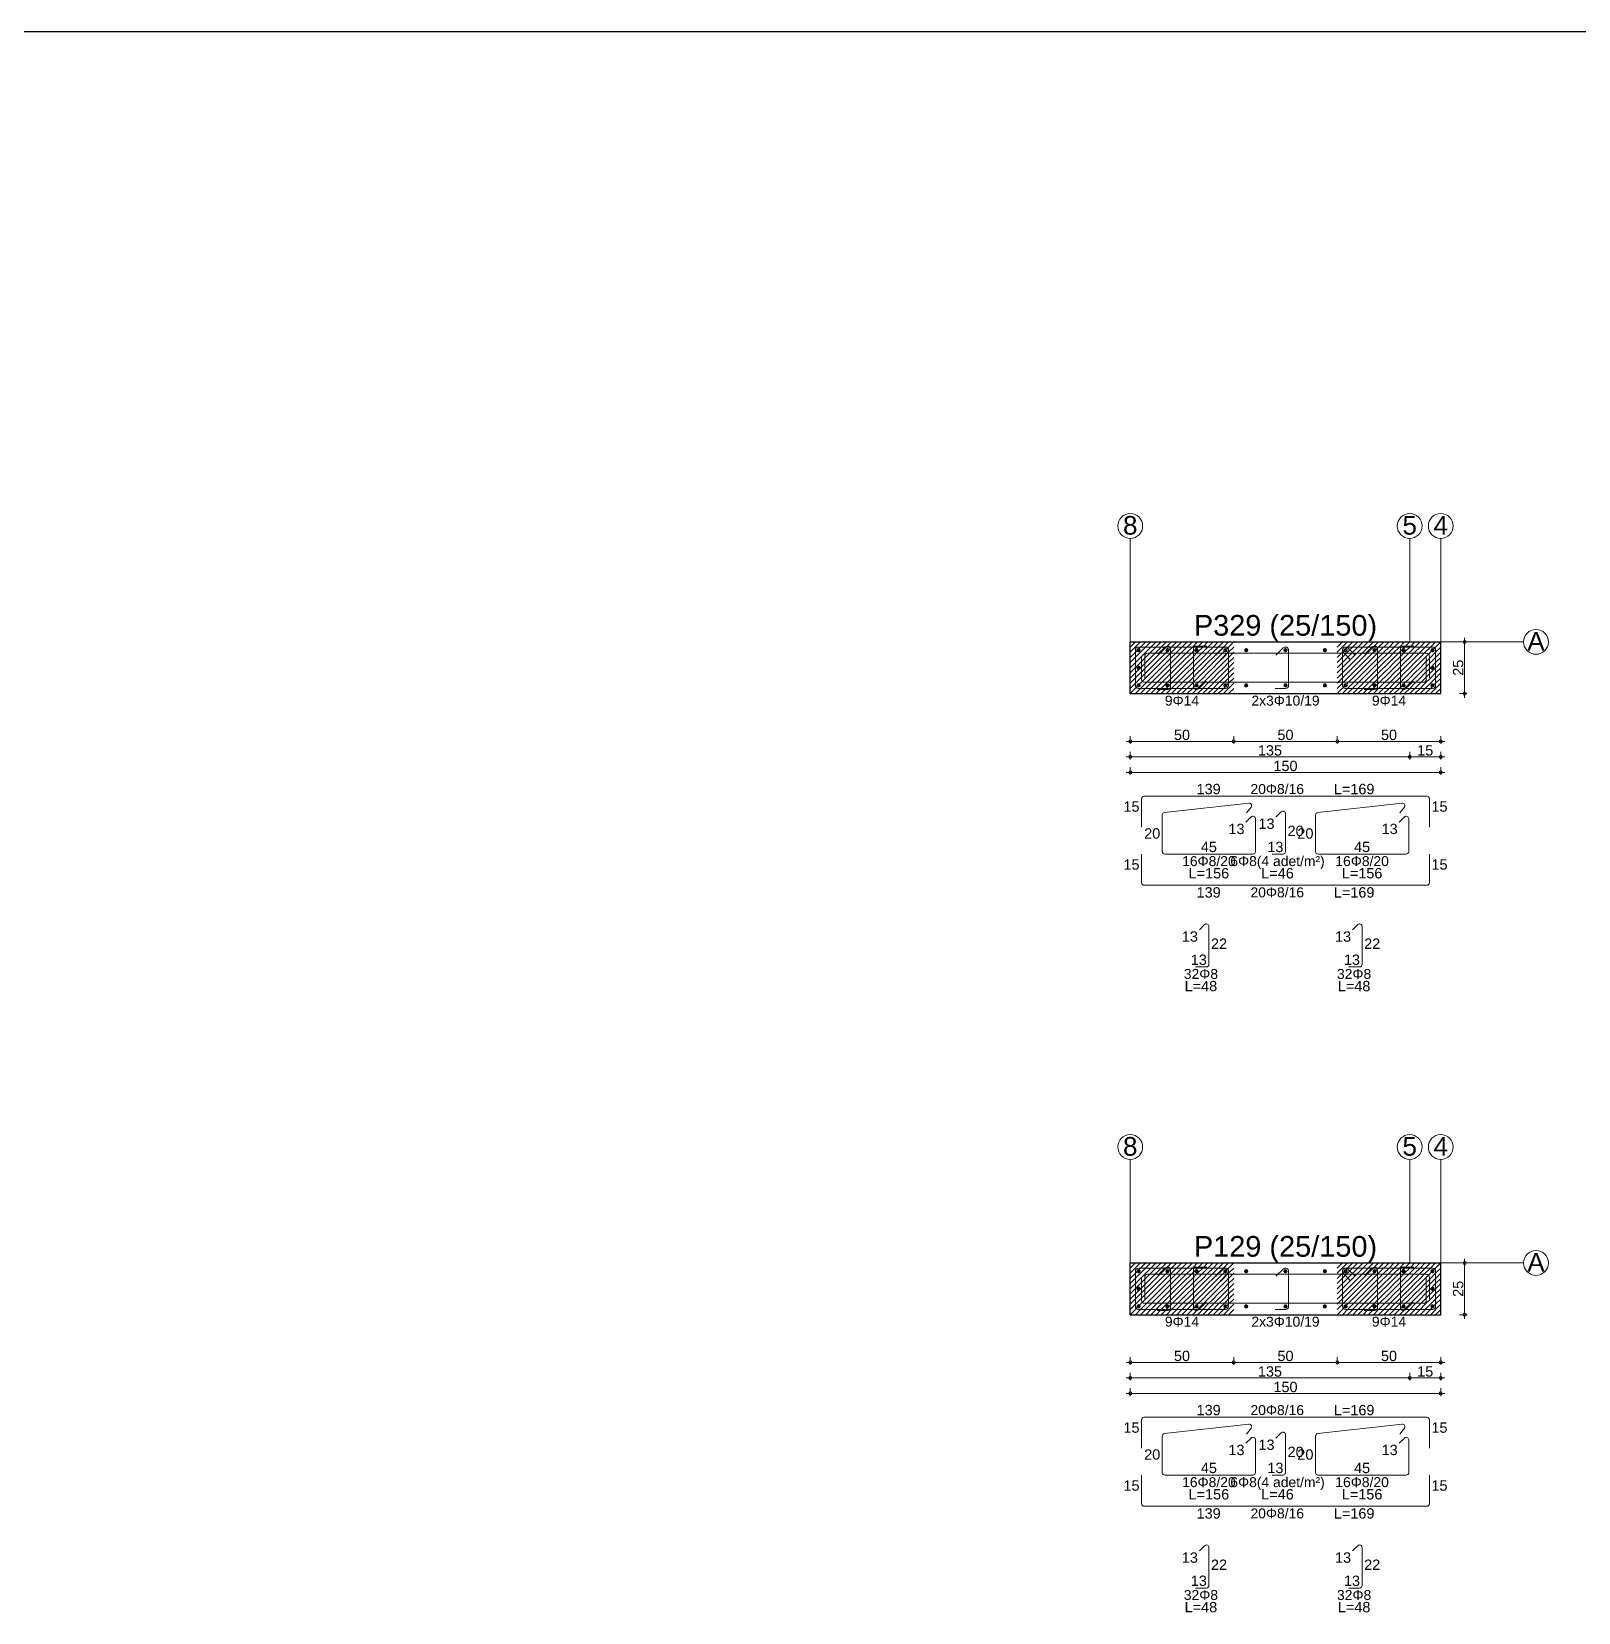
# Model space of a CAD drawing. Header units: millimetres. Extents: x 2232 to 85269, y -3593 to 5869.
# Drawn here: x 72954 to 74075, y -239 to 907 of the extents above; entities that cross this region are included whole.
import ezdxf

# ---------------------------------------------------------------- set-up
doc = ezdxf.new("R2010")
doc.units = ezdxf.units.MM
doc.linetypes.add('CENTER2', pattern=[112.5, 75, -12.5, 12.5, -12.5])
for name, color, linetype in [('Donatı Topl. Uzun. Yazısı', 7, 'Continuous'), ('Donatı Uz. Yazısı', 7, 'Continuous'), ('Donatı Yazısı', 7, 'Continuous'), ('Donatı Çizgisi', 7, 'Continuous'), ('Panel', 7, 'Continuous'), ('Standart', 7, 'Continuous'), ('Ölçülendirme', 7, 'Continuous')]:
    doc.layers.add(name, color=color, linetype=linetype)
doc.styles.add('arial_1_18', font='arial.ttf', dxfattribs={"height": 0.2})

# ---------------------------------------------------------------- blocks, each defined once
blk = doc.blocks.new('IDE824Entity7263')
at = {"layer": 'Donatı Çizgisi', "linetype": 'Continuous', "lineweight": 5}
h = blk.add_hatch(color=5, dxfattribs=at)
edge = h.paths.add_edge_path(flags=0)
edge.add_arc((23218.83, 1424), 1, 0, 360)
h = blk.add_hatch(color=5, dxfattribs=at)
edge = h.paths.add_edge_path(flags=0)
edge.add_arc((23232.83, 1424), 1, 0, 360)
h = blk.add_hatch(color=5, dxfattribs=at)
edge = h.paths.add_edge_path(flags=0)
edge.add_arc((23246.83, 1424), 1, 0, 360)
h = blk.add_hatch(color=5, dxfattribs=at)
edge = h.paths.add_edge_path(flags=0)
edge.add_arc((23260.83, 1424), 1, 0, 360)
h = blk.add_hatch(color=5, dxfattribs=at)
edge = h.paths.add_edge_path(flags=0)
edge.add_arc((23270.83, 1424), 1, 0, 360)
h = blk.add_hatch(color=5, dxfattribs=at)
edge = h.paths.add_edge_path(flags=0)
edge.add_arc((23289.83, 1424), 1, 0, 360)
h = blk.add_hatch(color=5, dxfattribs=at)
edge = h.paths.add_edge_path(flags=0)
edge.add_arc((23308.83, 1424), 1, 0, 360)
h = blk.add_hatch(color=5, dxfattribs=at)
edge = h.paths.add_edge_path(flags=0)
edge.add_arc((23318.83, 1424), 1, 0, 360)
h = blk.add_hatch(color=5, dxfattribs=at)
edge = h.paths.add_edge_path(flags=0)
edge.add_arc((23332.83, 1424), 1, 0, 360)
h = blk.add_hatch(color=5, dxfattribs=at)
edge = h.paths.add_edge_path(flags=0)
edge.add_arc((23346.83, 1424), 1, 0, 360)
h = blk.add_hatch(color=5, dxfattribs=at)
edge = h.paths.add_edge_path(flags=0)
edge.add_arc((23360.83, 1424), 1, 0, 360)
h = blk.add_hatch(color=5, dxfattribs=at)
edge = h.paths.add_edge_path(flags=0)
edge.add_arc((23218.83, 1415.5), 1, 0, 360)
h = blk.add_hatch(color=5, dxfattribs=at)
edge = h.paths.add_edge_path(flags=0)
edge.add_arc((23360.83, 1415.5), 1, 0, 360)
h = blk.add_hatch(color=5, dxfattribs=at)
edge = h.paths.add_edge_path(flags=0)
edge.add_arc((23218.83, 1407), 1, 0, 360)
h = blk.add_hatch(color=5, dxfattribs=at)
edge = h.paths.add_edge_path(flags=0)
edge.add_arc((23232.83, 1407), 1, 0, 360)
h = blk.add_hatch(color=5, dxfattribs=at)
edge = h.paths.add_edge_path(flags=0)
edge.add_arc((23246.83, 1407), 1, 0, 360)
h = blk.add_hatch(color=5, dxfattribs=at)
edge = h.paths.add_edge_path(flags=0)
edge.add_arc((23260.83, 1407), 1, 0, 360)
h = blk.add_hatch(color=5, dxfattribs=at)
edge = h.paths.add_edge_path(flags=0)
edge.add_arc((23270.83, 1407), 1, 0, 360)
h = blk.add_hatch(color=5, dxfattribs=at)
edge = h.paths.add_edge_path(flags=0)
edge.add_arc((23289.83, 1407), 1, 0, 360)
h = blk.add_hatch(color=5, dxfattribs=at)
edge = h.paths.add_edge_path(flags=0)
edge.add_arc((23308.83, 1407), 1, 0, 360)
h = blk.add_hatch(color=5, dxfattribs=at)
edge = h.paths.add_edge_path(flags=0)
edge.add_arc((23318.83, 1407), 1, 0, 360)
h = blk.add_hatch(color=5, dxfattribs=at)
edge = h.paths.add_edge_path(flags=0)
edge.add_arc((23332.83, 1407), 1, 0, 360)
h = blk.add_hatch(color=5, dxfattribs=at)
edge = h.paths.add_edge_path(flags=0)
edge.add_arc((23346.83, 1407), 1, 0, 360)
h = blk.add_hatch(color=5, dxfattribs=at)
edge = h.paths.add_edge_path(flags=0)
edge.add_arc((23360.83, 1407), 1, 0, 360)
h = blk.add_hatch(color=5, dxfattribs=at)
edge = h.paths.add_edge_path(flags=0)
edge.add_arc((23218.83, 1124), 1, 0, 360)
h = blk.add_hatch(color=5, dxfattribs=at)
edge = h.paths.add_edge_path(flags=0)
edge.add_arc((23232.83, 1124), 1, 0, 360)
h = blk.add_hatch(color=5, dxfattribs=at)
edge = h.paths.add_edge_path(flags=0)
edge.add_arc((23246.83, 1124), 1, 0, 360)
h = blk.add_hatch(color=5, dxfattribs=at)
edge = h.paths.add_edge_path(flags=0)
edge.add_arc((23260.83, 1124), 1, 0, 360)
h = blk.add_hatch(color=5, dxfattribs=at)
edge = h.paths.add_edge_path(flags=0)
edge.add_arc((23270.83, 1124), 1, 0, 360)
h = blk.add_hatch(color=5, dxfattribs=at)
edge = h.paths.add_edge_path(flags=0)
edge.add_arc((23289.83, 1124), 1, 0, 360)
h = blk.add_hatch(color=5, dxfattribs=at)
edge = h.paths.add_edge_path(flags=0)
edge.add_arc((23308.83, 1124), 1, 0, 360)
h = blk.add_hatch(color=5, dxfattribs=at)
edge = h.paths.add_edge_path(flags=0)
edge.add_arc((23318.83, 1124), 1, 0, 360)
h = blk.add_hatch(color=5, dxfattribs=at)
edge = h.paths.add_edge_path(flags=0)
edge.add_arc((23332.83, 1124), 1, 0, 360)
h = blk.add_hatch(color=5, dxfattribs=at)
edge = h.paths.add_edge_path(flags=0)
edge.add_arc((23346.83, 1124), 1, 0, 360)
h = blk.add_hatch(color=5, dxfattribs=at)
edge = h.paths.add_edge_path(flags=0)
edge.add_arc((23360.83, 1124), 1, 0, 360)
h = blk.add_hatch(color=5, dxfattribs=at)
edge = h.paths.add_edge_path(flags=0)
edge.add_arc((23218.83, 1115.5), 1, 0, 360)
h = blk.add_hatch(color=5, dxfattribs=at)
edge = h.paths.add_edge_path(flags=0)
edge.add_arc((23360.83, 1115.5), 1, 0, 360)
h = blk.add_hatch(color=5, dxfattribs=at)
edge = h.paths.add_edge_path(flags=0)
edge.add_arc((23218.83, 1107), 1, 0, 360)
h = blk.add_hatch(color=5, dxfattribs=at)
edge = h.paths.add_edge_path(flags=0)
edge.add_arc((23232.83, 1107), 1, 0, 360)
h = blk.add_hatch(color=5, dxfattribs=at)
edge = h.paths.add_edge_path(flags=0)
edge.add_arc((23246.83, 1107), 1, 0, 360)
h = blk.add_hatch(color=5, dxfattribs=at)
edge = h.paths.add_edge_path(flags=0)
edge.add_arc((23260.83, 1107), 1, 0, 360)
h = blk.add_hatch(color=5, dxfattribs=at)
edge = h.paths.add_edge_path(flags=0)
edge.add_arc((23270.83, 1107), 1, 0, 360)
h = blk.add_hatch(color=5, dxfattribs=at)
edge = h.paths.add_edge_path(flags=0)
edge.add_arc((23289.83, 1107), 1, 0, 360)
h = blk.add_hatch(color=5, dxfattribs=at)
edge = h.paths.add_edge_path(flags=0)
edge.add_arc((23308.83, 1107), 1, 0, 360)
h = blk.add_hatch(color=5, dxfattribs=at)
edge = h.paths.add_edge_path(flags=0)
edge.add_arc((23318.83, 1107), 1, 0, 360)
h = blk.add_hatch(color=5, dxfattribs=at)
edge = h.paths.add_edge_path(flags=0)
edge.add_arc((23332.83, 1107), 1, 0, 360)
h = blk.add_hatch(color=5, dxfattribs=at)
edge = h.paths.add_edge_path(flags=0)
edge.add_arc((23346.83, 1107), 1, 0, 360)
h = blk.add_hatch(color=5, dxfattribs=at)
edge = h.paths.add_edge_path(flags=0)
edge.add_arc((23360.83, 1107), 1, 0, 360)
at = {"layer": 'Donatı Çizgisi', "color": 1, "linetype": 'Continuous', "lineweight": 5}
for points in [[(23217.33, 1407), (23217.33, 1424)], [(23218.83, 1425.5), (23260.83, 1425.5)], [(23220.33, 1410), (23220.33, 1420.4)], [(23221.83, 1410.6), (23221.83, 1421)], [(23223.33, 1422.5), (23357.83, 1422.5)], [(23228.23, 1422.03), (23231.77, 1425.56)], [(23234.33, 1406.5), (23234.33, 1424.5)], [(23245.33, 1406.5), (23245.33, 1424.5)], [(23246.83, 1426), (23251.83, 1426)], [(23256.23, 1421.53), (23259.77, 1425.06)], [(23258.35, 1419.4), (23261.89, 1422.94)], [(23262.33, 1407), (23262.33, 1424)], [(23285.23, 1421.53), (23288.77, 1425.06)], [(23291.33, 1407), (23291.33, 1424)], [(23317.33, 1407), (23317.33, 1424)], [(23317.77, 1422.94), (23321.3, 1419.4)], [(23318.83, 1425.5), (23360.83, 1425.5)], [(23319.89, 1425.06), (23323.43, 1421.53)], [(23328.23, 1422.03), (23331.77, 1425.56)], [(23334.33, 1406.5), (23334.33, 1424.5)], [(23345.33, 1406.5), (23345.33, 1424.5)], [(23346.83, 1426), (23351.83, 1426)], [(23357.83, 1410), (23357.83, 1420.4)], [(23359.33, 1410.6), (23359.33, 1421)], [(23362.33, 1407), (23362.33, 1424)], [(23218.83, 1405.5), (23260.83, 1405.5)], [(23221.83, 1408.5), (23356.33, 1408.5)], [(23247.89, 1405.44), (23251.43, 1408.97)], [(23284.83, 1405.5), (23289.83, 1405.5)], [(23318.83, 1405.5), (23360.83, 1405.5)], [(23347.89, 1405.44), (23351.43, 1408.97)], [(23227.83, 1405), (23232.83, 1405)], [(23327.83, 1405), (23332.83, 1405)], [(23220.33, 1338.46), (23220.33, 1352.26)], [(23221.53, 1353.46), (23358.13, 1353.46)], [(23359.33, 1338.46), (23359.33, 1352.26)], [(23230.33, 1326.66), (23230.33, 1344.39)], [(23231.4, 1345.58), (23272.17, 1350.11)], [(23270.99, 1345.35), (23273.24, 1348.17)], [(23285.23, 1343.36), (23287.78, 1345.91)], [(23289.83, 1326.66), (23289.83, 1345.06)], [(23304.33, 1326.66), (23304.33, 1344.39)], [(23305.4, 1345.58), (23346.17, 1350.11)], [(23344.99, 1345.35), (23347.24, 1348.17)], [(23270.73, 1340.86), (23273.28, 1343.41)], [(23275.33, 1326.66), (23275.33, 1342.56)], [(23344.73, 1340.86), (23347.28, 1343.41)], [(23349.33, 1326.66), (23349.33, 1342.56)], [(23220.33, 1311.66), (23220.33, 1325.46)], [(23231.53, 1325.46), (23274.13, 1325.46)], [(23283.33, 1325.46), (23288.63, 1325.46)], [(23305.53, 1325.46), (23348.13, 1325.46)], [(23359.33, 1311.66), (23359.33, 1325.46)], [(23221.53, 1310.46), (23358.13, 1310.46)], [(23248.23, 1288.86), (23250.78, 1291.41)], [(23252.83, 1272.16), (23252.83, 1290.56)], [(23322.23, 1288.86), (23324.78, 1291.41)], [(23326.83, 1272.16), (23326.83, 1290.56)], [(23246.33, 1270.96), (23251.63, 1270.96)], [(23320.33, 1270.96), (23325.63, 1270.96)], [(23217.33, 1107), (23217.33, 1124)], [(23218.83, 1125.5), (23260.83, 1125.5)], [(23228.23, 1122.03), (23231.77, 1125.56)], [(23234.33, 1106.5), (23234.33, 1124.5)], [(23245.33, 1106.5), (23245.33, 1124.5)], [(23246.83, 1126), (23251.83, 1126)], [(23256.23, 1121.53), (23259.77, 1125.06)], [(23258.35, 1119.4), (23261.89, 1122.94)], [(23262.33, 1107), (23262.33, 1124)], [(23285.23, 1121.53), (23288.77, 1125.06)], [(23291.33, 1107), (23291.33, 1124)], [(23317.33, 1107), (23317.33, 1124)], [(23317.77, 1122.94), (23321.3, 1119.4)], [(23318.83, 1125.5), (23360.83, 1125.5)], [(23319.89, 1125.06), (23323.43, 1121.53)], [(23328.23, 1122.03), (23331.77, 1125.56)], [(23334.33, 1106.5), (23334.33, 1124.5)], [(23345.33, 1106.5), (23345.33, 1124.5)], [(23346.83, 1126), (23351.83, 1126)], [(23362.33, 1107), (23362.33, 1124)], [(23220.33, 1110), (23220.33, 1120.4)], [(23221.83, 1110.6), (23221.83, 1121)], [(23223.33, 1122.5), (23357.83, 1122.5)], [(23357.83, 1110), (23357.83, 1120.4)], [(23359.33, 1110.6), (23359.33, 1121)], [(23221.83, 1108.5), (23356.33, 1108.5)], [(23247.89, 1105.44), (23251.43, 1108.97)], [(23347.89, 1105.44), (23351.43, 1108.97)], [(23218.83, 1105.5), (23260.83, 1105.5)], [(23227.83, 1105), (23232.83, 1105)], [(23284.83, 1105.5), (23289.83, 1105.5)], [(23318.83, 1105.5), (23360.83, 1105.5)], [(23327.83, 1105), (23332.83, 1105)], [(23220.33, 1038.46), (23220.33, 1052.26)], [(23221.53, 1053.46), (23358.13, 1053.46)], [(23231.4, 1045.58), (23272.17, 1050.11)], [(23270.99, 1045.35), (23273.24, 1048.17)], [(23305.4, 1045.58), (23346.17, 1050.11)], [(23344.99, 1045.35), (23347.24, 1048.17)], [(23359.33, 1038.46), (23359.33, 1052.26)], [(23230.33, 1026.66), (23230.33, 1044.39)], [(23270.73, 1040.86), (23273.28, 1043.41)], [(23275.33, 1026.66), (23275.33, 1042.56)], [(23285.23, 1043.36), (23287.78, 1045.91)], [(23289.83, 1026.66), (23289.83, 1045.06)], [(23304.33, 1026.66), (23304.33, 1044.39)], [(23344.73, 1040.86), (23347.28, 1043.41)], [(23349.33, 1026.66), (23349.33, 1042.56)], [(23220.33, 1011.66), (23220.33, 1025.46)], [(23231.53, 1025.46), (23274.13, 1025.46)], [(23283.33, 1025.46), (23288.63, 1025.46)], [(23305.53, 1025.46), (23348.13, 1025.46)], [(23359.33, 1011.66), (23359.33, 1025.46)], [(23221.53, 1010.46), (23358.13, 1010.46)], [(23248.23, 988.86), (23250.78, 991.41)], [(23252.83, 972.16), (23252.83, 990.56)], [(23322.23, 988.86), (23324.78, 991.41)], [(23326.83, 972.16), (23326.83, 990.56)], [(23246.33, 970.96), (23251.63, 970.96)], [(23320.33, 970.96), (23325.63, 970.96)]]:
    blk.add_lwpolyline(points, dxfattribs=at)
for centre, radius, start, end in [((23218.83, 1424), 1.5, 90, 180), ((23223.33, 1421), 1.5, 90, 180), ((23232.83, 1424.5), 1.5, 0, 135), ((23246.83, 1424.5), 1.5, 90, 180), ((23260.83, 1424), 1.5, 0, 135), ((23260.83, 1424), 1.5, 315, 90), ((23289.83, 1424), 1.5, 0, 135), ((23318.83, 1424), 1.5, 90, 225), ((23318.83, 1424), 1.5, 45, 180), ((23332.83, 1424.5), 1.5, 0, 135), ((23346.83, 1424.5), 1.5, 90, 180), ((23357.83, 1421), 1.5, 0, 90), ((23360.83, 1424), 1.5, 0, 90), ((23218.83, 1407), 1.5, 180, 270), ((23221.83, 1410), 1.5, 180, 270), ((23232.83, 1406.5), 1.5, 270, 0), ((23246.83, 1406.5), 1.5, 180, 315), ((23260.83, 1407), 1.5, 270, 0), ((23289.83, 1407), 1.5, 270, 0), ((23318.83, 1407), 1.5, 180, 270), ((23332.83, 1406.5), 1.5, 270, 0), ((23346.83, 1406.5), 1.5, 180, 315), ((23356.33, 1410), 1.5, 270, 0), ((23360.83, 1407), 1.5, 270, 360), ((23221.53, 1352.26), 1.2, 90, 180), ((23358.13, 1352.26), 1.2, 0, 90), ((23231.53, 1344.39), 1.2, 96.34019, 180), ((23272.31, 1348.92), 1.2, 321.34019, 96.34019), ((23288.63, 1345.06), 1.2, 0, 135), ((23305.53, 1344.39), 1.2, 96.34019, 180), ((23346.31, 1348.92), 1.2, 321.34019, 96.34019), ((23274.13, 1342.56), 1.2, 0, 135), ((23348.13, 1342.56), 1.2, 0, 135), ((23231.53, 1326.66), 1.2, 180, 270), ((23274.13, 1326.66), 1.2, 270, 0), ((23288.63, 1326.66), 1.2, 270, 0), ((23305.53, 1326.66), 1.2, 180, 270), ((23348.13, 1326.66), 1.2, 270, 0), ((23221.53, 1311.66), 1.2, 180, 270), ((23358.13, 1311.66), 1.2, 270, 0), ((23251.63, 1290.56), 1.2, 0, 135), ((23325.63, 1290.56), 1.2, 0, 135), ((23251.63, 1272.16), 1.2, 270, 0), ((23325.63, 1272.16), 1.2, 270, 0), ((23218.83, 1124), 1.5, 90, 180), ((23232.83, 1124.5), 1.5, 0, 135), ((23246.83, 1124.5), 1.5, 90, 180), ((23260.83, 1124), 1.5, 0, 135), ((23260.83, 1124), 1.5, 315, 90), ((23289.83, 1124), 1.5, 0, 135), ((23318.83, 1124), 1.5, 90, 225), ((23318.83, 1124), 1.5, 45, 180), ((23332.83, 1124.5), 1.5, 0, 135), ((23346.83, 1124.5), 1.5, 90, 180), ((23360.83, 1124), 1.5, 0, 90), ((23223.33, 1121), 1.5, 90, 180), ((23357.83, 1121), 1.5, 0, 90), ((23221.83, 1110), 1.5, 180, 270), ((23356.33, 1110), 1.5, 270, 0), ((23218.83, 1107), 1.5, 180, 270), ((23232.83, 1106.5), 1.5, 270, 0), ((23246.83, 1106.5), 1.5, 180, 315), ((23260.83, 1107), 1.5, 270, 0), ((23289.83, 1107), 1.5, 270, 0), ((23318.83, 1107), 1.5, 180, 270), ((23332.83, 1106.5), 1.5, 270, 0), ((23346.83, 1106.5), 1.5, 180, 315), ((23360.83, 1107), 1.5, 270, 360), ((23221.53, 1052.26), 1.2, 90, 180), ((23272.31, 1048.92), 1.2, 321.34019, 96.34019), ((23288.63, 1045.06), 1.2, 0, 135), ((23346.31, 1048.92), 1.2, 321.34019, 96.34019), ((23358.13, 1052.26), 1.2, 0, 90), ((23231.53, 1044.39), 1.2, 96.34019, 180), ((23274.13, 1042.56), 1.2, 0, 135), ((23305.53, 1044.39), 1.2, 96.34019, 180), ((23348.13, 1042.56), 1.2, 0, 135), ((23231.53, 1026.66), 1.2, 180, 270), ((23274.13, 1026.66), 1.2, 270, 0), ((23288.63, 1026.66), 1.2, 270, 0), ((23305.53, 1026.66), 1.2, 180, 270), ((23348.13, 1026.66), 1.2, 270, 0), ((23221.53, 1011.66), 1.2, 180, 270), ((23358.13, 1011.66), 1.2, 270, 0), ((23251.63, 990.56), 1.2, 0, 135), ((23325.63, 990.56), 1.2, 0, 135), ((23251.63, 972.16), 1.2, 270, 0), ((23325.63, 972.16), 1.2, 270, 0)]:
    blk.add_arc(centre, radius, start, end, dxfattribs=at)
at = {"layer": 'Panel', "color": 250, "linetype": 'CENTER2', "lineweight": 5}
for points in [[(23214.83, 1428), (23214.83, 1478)], [(23349.83, 1428), (23349.83, 1478)], [(23364.83, 1428), (23364.83, 1478)], [(23364.83, 1428), (23404.83, 1428)], [(23214.83, 1128), (23214.83, 1178)], [(23349.83, 1128), (23349.83, 1178)], [(23364.83, 1128), (23364.83, 1178)], [(23364.83, 1128), (23404.83, 1128)]]:
    blk.add_lwpolyline(points, dxfattribs=at)
at = {"layer": 'Panel', "color": 251, "linetype": 'Continuous', "lineweight": -3}
for points in [[(23214.83, 1423), (23219.83, 1428)], [(23214.83, 1425.5), (23217.33, 1428)], [(23219.83, 1423), (23224.83, 1428)], [(23219.83, 1425.5), (23222.33, 1428)], [(23224.83, 1423), (23229.83, 1428)], [(23224.83, 1425.5), (23227.33, 1428)], [(23229.83, 1423), (23234.83, 1428)], [(23229.83, 1425.5), (23232.33, 1428)], [(23234.83, 1423), (23239.83, 1428)], [(23234.83, 1425.5), (23237.33, 1428)], [(23239.83, 1423), (23244.83, 1428)], [(23239.83, 1425.5), (23242.33, 1428)], [(23244.83, 1423), (23249.83, 1428)], [(23244.83, 1425.5), (23247.33, 1428)], [(23249.83, 1423), (23254.83, 1428)], [(23249.83, 1425.5), (23252.33, 1428)], [(23254.83, 1423), (23259.83, 1428)], [(23254.83, 1425.5), (23257.33, 1428)], [(23259.83, 1423), (23264.83, 1428)], [(23259.83, 1425.5), (23262.33, 1428)], [(23314.83, 1423), (23319.83, 1428)], [(23314.83, 1425.5), (23317.33, 1428)], [(23319.83, 1423), (23324.83, 1428)], [(23319.83, 1425.5), (23322.33, 1428)], [(23324.83, 1423), (23329.83, 1428)], [(23324.83, 1425.5), (23327.33, 1428)], [(23329.83, 1423), (23334.83, 1428)], [(23329.83, 1425.5), (23332.33, 1428)], [(23334.83, 1423), (23339.83, 1428)], [(23334.83, 1425.5), (23337.33, 1428)], [(23339.83, 1423), (23344.83, 1428)], [(23339.83, 1425.5), (23342.33, 1428)], [(23344.83, 1423), (23349.83, 1428)], [(23344.83, 1425.5), (23347.33, 1428)], [(23349.83, 1423), (23354.83, 1428)], [(23349.83, 1425.5), (23352.33, 1428)], [(23354.83, 1423), (23359.83, 1428)], [(23354.83, 1425.5), (23357.33, 1428)], [(23359.83, 1423), (23364.83, 1428)], [(23359.83, 1425.5), (23362.33, 1428)], [(23214.83, 1418), (23219.83, 1423)], [(23214.83, 1420.5), (23217.33, 1423)], [(23217.33, 1423), (23219.83, 1425.5)], [(23217.33, 1418), (23219.83, 1420.5)], [(23219.83, 1418), (23224.83, 1423)], [(23219.83, 1420.5), (23222.33, 1423)], [(23222.33, 1423), (23224.83, 1425.5)], [(23222.33, 1418), (23224.83, 1420.5)], [(23224.83, 1418), (23229.83, 1423)], [(23224.83, 1420.5), (23227.33, 1423)], [(23227.33, 1423), (23229.83, 1425.5)], [(23227.33, 1418), (23229.83, 1420.5)], [(23229.83, 1418), (23234.83, 1423)], [(23229.83, 1420.5), (23232.33, 1423)], [(23232.33, 1423), (23234.83, 1425.5)], [(23232.33, 1418), (23234.83, 1420.5)], [(23234.83, 1418), (23239.83, 1423)], [(23234.83, 1420.5), (23237.33, 1423)], [(23237.33, 1423), (23239.83, 1425.5)], [(23237.33, 1418), (23239.83, 1420.5)], [(23239.83, 1418), (23244.83, 1423)], [(23239.83, 1420.5), (23242.33, 1423)], [(23242.33, 1423), (23244.83, 1425.5)], [(23242.33, 1418), (23244.83, 1420.5)], [(23244.83, 1418), (23249.83, 1423)], [(23244.83, 1420.5), (23247.33, 1423)], [(23247.33, 1423), (23249.83, 1425.5)], [(23247.33, 1418), (23249.83, 1420.5)], [(23249.83, 1418), (23254.83, 1423)], [(23249.83, 1420.5), (23252.33, 1423)], [(23252.33, 1423), (23254.83, 1425.5)], [(23252.33, 1418), (23254.83, 1420.5)], [(23254.83, 1418), (23259.83, 1423)], [(23254.83, 1420.5), (23257.33, 1423)], [(23257.33, 1423), (23259.83, 1425.5)], [(23257.33, 1418), (23259.83, 1420.5)], [(23259.83, 1418), (23264.83, 1423)], [(23259.83, 1420.5), (23262.33, 1423)], [(23262.33, 1423), (23264.83, 1425.5)], [(23262.33, 1418), (23264.83, 1420.5)], [(23314.83, 1418), (23319.83, 1423)], [(23314.83, 1420.5), (23317.33, 1423)], [(23317.33, 1423), (23319.83, 1425.5)], [(23317.33, 1418), (23319.83, 1420.5)], [(23319.83, 1418), (23324.83, 1423)], [(23319.83, 1420.5), (23322.33, 1423)], [(23322.33, 1423), (23324.83, 1425.5)], [(23322.33, 1418), (23324.83, 1420.5)], [(23324.83, 1418), (23329.83, 1423)], [(23324.83, 1420.5), (23327.33, 1423)], [(23327.33, 1423), (23329.83, 1425.5)], [(23327.33, 1418), (23329.83, 1420.5)], [(23329.83, 1418), (23334.83, 1423)], [(23329.83, 1420.5), (23332.33, 1423)], [(23332.33, 1423), (23334.83, 1425.5)], [(23332.33, 1418), (23334.83, 1420.5)], [(23334.83, 1418), (23339.83, 1423)], [(23334.83, 1420.5), (23337.33, 1423)], [(23337.33, 1423), (23339.83, 1425.5)], [(23337.33, 1418), (23339.83, 1420.5)], [(23339.83, 1418), (23344.83, 1423)], [(23339.83, 1420.5), (23342.33, 1423)], [(23342.33, 1423), (23344.83, 1425.5)], [(23342.33, 1418), (23344.83, 1420.5)], [(23344.83, 1418), (23349.83, 1423)], [(23344.83, 1420.5), (23347.33, 1423)], [(23347.33, 1423), (23349.83, 1425.5)], [(23347.33, 1418), (23349.83, 1420.5)], [(23349.83, 1418), (23354.83, 1423)], [(23349.83, 1420.5), (23352.33, 1423)], [(23352.33, 1423), (23354.83, 1425.5)], [(23352.33, 1418), (23354.83, 1420.5)], [(23354.83, 1418), (23359.83, 1423)], [(23354.83, 1420.5), (23357.33, 1423)], [(23357.33, 1423), (23359.83, 1425.5)], [(23357.33, 1418), (23359.83, 1420.5)], [(23359.83, 1418), (23364.83, 1423)], [(23359.83, 1420.5), (23362.33, 1423)], [(23362.33, 1423), (23364.83, 1425.5)], [(23362.33, 1418), (23364.83, 1420.5)], [(23214.83, 1413), (23219.83, 1418)], [(23214.83, 1415.5), (23217.33, 1418)], [(23214.83, 1408), (23219.83, 1413)], [(23214.83, 1410.5), (23217.33, 1413)], [(23217.33, 1413), (23219.83, 1415.5)], [(23219.83, 1413), (23224.83, 1418)], [(23219.83, 1415.5), (23222.33, 1418)], [(23219.83, 1408), (23224.83, 1413)], [(23219.83, 1410.5), (23222.33, 1413)], [(23222.33, 1413), (23224.83, 1415.5)], [(23224.83, 1413), (23229.83, 1418)], [(23224.83, 1415.5), (23227.33, 1418)], [(23224.83, 1408), (23229.83, 1413)], [(23224.83, 1410.5), (23227.33, 1413)], [(23227.33, 1413), (23229.83, 1415.5)], [(23229.83, 1413), (23234.83, 1418)], [(23229.83, 1415.5), (23232.33, 1418)], [(23229.83, 1408), (23234.83, 1413)], [(23229.83, 1410.5), (23232.33, 1413)], [(23232.33, 1413), (23234.83, 1415.5)], [(23234.83, 1413), (23239.83, 1418)], [(23234.83, 1415.5), (23237.33, 1418)], [(23234.83, 1408), (23239.83, 1413)], [(23234.83, 1410.5), (23237.33, 1413)], [(23237.33, 1413), (23239.83, 1415.5)], [(23239.83, 1413), (23244.83, 1418)], [(23239.83, 1415.5), (23242.33, 1418)], [(23239.83, 1408), (23244.83, 1413)], [(23239.83, 1410.5), (23242.33, 1413)], [(23242.33, 1413), (23244.83, 1415.5)], [(23244.83, 1413), (23249.83, 1418)], [(23244.83, 1415.5), (23247.33, 1418)], [(23244.83, 1408), (23249.83, 1413)], [(23244.83, 1410.5), (23247.33, 1413)], [(23247.33, 1413), (23249.83, 1415.5)], [(23249.83, 1413), (23254.83, 1418)], [(23249.83, 1415.5), (23252.33, 1418)], [(23249.83, 1408), (23254.83, 1413)], [(23249.83, 1410.5), (23252.33, 1413)], [(23252.33, 1413), (23254.83, 1415.5)], [(23254.83, 1413), (23259.83, 1418)], [(23254.83, 1415.5), (23257.33, 1418)], [(23254.83, 1408), (23259.83, 1413)], [(23254.83, 1410.5), (23257.33, 1413)], [(23257.33, 1413), (23259.83, 1415.5)], [(23259.83, 1413), (23264.83, 1418)], [(23259.83, 1415.5), (23262.33, 1418)], [(23259.83, 1408), (23264.83, 1413)], [(23259.83, 1410.5), (23262.33, 1413)], [(23262.33, 1413), (23264.83, 1415.5)], [(23314.83, 1413), (23319.83, 1418)], [(23314.83, 1415.5), (23317.33, 1418)], [(23314.83, 1408), (23319.83, 1413)], [(23314.83, 1410.5), (23317.33, 1413)], [(23317.33, 1413), (23319.83, 1415.5)], [(23319.83, 1413), (23324.83, 1418)], [(23319.83, 1415.5), (23322.33, 1418)], [(23319.83, 1408), (23324.83, 1413)], [(23319.83, 1410.5), (23322.33, 1413)], [(23322.33, 1413), (23324.83, 1415.5)], [(23324.83, 1413), (23329.83, 1418)], [(23324.83, 1415.5), (23327.33, 1418)], [(23324.83, 1408), (23329.83, 1413)], [(23324.83, 1410.5), (23327.33, 1413)], [(23327.33, 1413), (23329.83, 1415.5)], [(23329.83, 1413), (23334.83, 1418)], [(23329.83, 1415.5), (23332.33, 1418)], [(23329.83, 1408), (23334.83, 1413)], [(23329.83, 1410.5), (23332.33, 1413)], [(23332.33, 1413), (23334.83, 1415.5)], [(23334.83, 1413), (23339.83, 1418)], [(23334.83, 1415.5), (23337.33, 1418)], [(23334.83, 1408), (23339.83, 1413)], [(23334.83, 1410.5), (23337.33, 1413)], [(23337.33, 1413), (23339.83, 1415.5)], [(23339.83, 1413), (23344.83, 1418)], [(23339.83, 1415.5), (23342.33, 1418)], [(23339.83, 1408), (23344.83, 1413)], [(23339.83, 1410.5), (23342.33, 1413)], [(23342.33, 1413), (23344.83, 1415.5)], [(23344.83, 1413), (23349.83, 1418)], [(23344.83, 1415.5), (23347.33, 1418)], [(23344.83, 1408), (23349.83, 1413)], [(23344.83, 1410.5), (23347.33, 1413)], [(23347.33, 1413), (23349.83, 1415.5)], [(23349.83, 1413), (23354.83, 1418)], [(23349.83, 1415.5), (23352.33, 1418)], [(23349.83, 1408), (23354.83, 1413)], [(23349.83, 1410.5), (23352.33, 1413)], [(23352.33, 1413), (23354.83, 1415.5)], [(23354.83, 1413), (23359.83, 1418)], [(23354.83, 1415.5), (23357.33, 1418)], [(23354.83, 1408), (23359.83, 1413)], [(23354.83, 1410.5), (23357.33, 1413)], [(23357.33, 1413), (23359.83, 1415.5)], [(23359.83, 1413), (23364.83, 1418)], [(23359.83, 1415.5), (23362.33, 1418)], [(23359.83, 1408), (23364.83, 1413)], [(23359.83, 1410.5), (23362.33, 1413)], [(23362.33, 1413), (23364.83, 1415.5)], [(23214.83, 1403), (23219.83, 1408)], [(23214.83, 1405.5), (23217.33, 1408)], [(23217.33, 1408), (23219.83, 1410.5)], [(23217.33, 1403), (23219.83, 1405.5)], [(23219.83, 1403), (23224.83, 1408)], [(23219.83, 1405.5), (23222.33, 1408)], [(23222.33, 1408), (23224.83, 1410.5)], [(23222.33, 1403), (23224.83, 1405.5)], [(23224.83, 1403), (23229.83, 1408)], [(23224.83, 1405.5), (23227.33, 1408)], [(23227.33, 1408), (23229.83, 1410.5)], [(23227.33, 1403), (23229.83, 1405.5)], [(23229.83, 1403), (23234.83, 1408)], [(23229.83, 1405.5), (23232.33, 1408)], [(23232.33, 1408), (23234.83, 1410.5)], [(23232.33, 1403), (23234.83, 1405.5)], [(23234.83, 1403), (23239.83, 1408)], [(23234.83, 1405.5), (23237.33, 1408)], [(23237.33, 1408), (23239.83, 1410.5)], [(23237.33, 1403), (23239.83, 1405.5)], [(23239.83, 1403), (23244.83, 1408)], [(23239.83, 1405.5), (23242.33, 1408)], [(23242.33, 1408), (23244.83, 1410.5)], [(23242.33, 1403), (23244.83, 1405.5)], [(23244.83, 1403), (23249.83, 1408)], [(23244.83, 1405.5), (23247.33, 1408)], [(23247.33, 1408), (23249.83, 1410.5)], [(23247.33, 1403), (23249.83, 1405.5)], [(23249.83, 1403), (23254.83, 1408)], [(23249.83, 1405.5), (23252.33, 1408)], [(23252.33, 1408), (23254.83, 1410.5)], [(23252.33, 1403), (23254.83, 1405.5)], [(23254.83, 1403), (23259.83, 1408)], [(23254.83, 1405.5), (23257.33, 1408)], [(23257.33, 1408), (23259.83, 1410.5)], [(23257.33, 1403), (23259.83, 1405.5)], [(23259.83, 1403), (23264.83, 1408)], [(23259.83, 1405.5), (23262.33, 1408)], [(23262.33, 1408), (23264.83, 1410.5)], [(23262.33, 1403), (23264.83, 1405.5)], [(23314.83, 1403), (23319.83, 1408)], [(23314.83, 1405.5), (23317.33, 1408)], [(23317.33, 1408), (23319.83, 1410.5)], [(23317.33, 1403), (23319.83, 1405.5)], [(23319.83, 1403), (23324.83, 1408)], [(23319.83, 1405.5), (23322.33, 1408)], [(23322.33, 1408), (23324.83, 1410.5)], [(23322.33, 1403), (23324.83, 1405.5)], [(23324.83, 1403), (23329.83, 1408)], [(23324.83, 1405.5), (23327.33, 1408)], [(23327.33, 1408), (23329.83, 1410.5)], [(23327.33, 1403), (23329.83, 1405.5)], [(23329.83, 1403), (23334.83, 1408)], [(23329.83, 1405.5), (23332.33, 1408)], [(23332.33, 1408), (23334.83, 1410.5)], [(23332.33, 1403), (23334.83, 1405.5)], [(23334.83, 1403), (23339.83, 1408)], [(23334.83, 1405.5), (23337.33, 1408)], [(23337.33, 1408), (23339.83, 1410.5)], [(23337.33, 1403), (23339.83, 1405.5)], [(23339.83, 1403), (23344.83, 1408)], [(23339.83, 1405.5), (23342.33, 1408)], [(23342.33, 1408), (23344.83, 1410.5)], [(23342.33, 1403), (23344.83, 1405.5)], [(23344.83, 1403), (23349.83, 1408)], [(23344.83, 1405.5), (23347.33, 1408)], [(23347.33, 1408), (23349.83, 1410.5)], [(23347.33, 1403), (23349.83, 1405.5)], [(23349.83, 1403), (23354.83, 1408)], [(23349.83, 1405.5), (23352.33, 1408)], [(23352.33, 1408), (23354.83, 1410.5)], [(23352.33, 1403), (23354.83, 1405.5)], [(23354.83, 1403), (23359.83, 1408)], [(23354.83, 1405.5), (23357.33, 1408)], [(23357.33, 1408), (23359.83, 1410.5)], [(23357.33, 1403), (23359.83, 1405.5)], [(23359.83, 1403), (23364.83, 1408)], [(23359.83, 1405.5), (23362.33, 1408)], [(23362.33, 1408), (23364.83, 1410.5)], [(23362.33, 1403), (23364.83, 1405.5)], [(23214.83, 1123), (23219.83, 1128)], [(23214.83, 1125.5), (23217.33, 1128)], [(23214.83, 1118), (23219.83, 1123)], [(23214.83, 1120.5), (23217.33, 1123)], [(23217.33, 1123), (23219.83, 1125.5)], [(23219.83, 1123), (23224.83, 1128)], [(23219.83, 1125.5), (23222.33, 1128)], [(23219.83, 1118), (23224.83, 1123)], [(23219.83, 1120.5), (23222.33, 1123)], [(23222.33, 1123), (23224.83, 1125.5)], [(23224.83, 1123), (23229.83, 1128)], [(23224.83, 1125.5), (23227.33, 1128)], [(23224.83, 1118), (23229.83, 1123)], [(23224.83, 1120.5), (23227.33, 1123)], [(23227.33, 1123), (23229.83, 1125.5)], [(23229.83, 1123), (23234.83, 1128)], [(23229.83, 1125.5), (23232.33, 1128)], [(23229.83, 1118), (23234.83, 1123)], [(23229.83, 1120.5), (23232.33, 1123)], [(23232.33, 1123), (23234.83, 1125.5)], [(23234.83, 1123), (23239.83, 1128)], [(23234.83, 1125.5), (23237.33, 1128)], [(23234.83, 1118), (23239.83, 1123)], [(23234.83, 1120.5), (23237.33, 1123)], [(23237.33, 1123), (23239.83, 1125.5)], [(23239.83, 1123), (23244.83, 1128)], [(23239.83, 1125.5), (23242.33, 1128)], [(23239.83, 1118), (23244.83, 1123)], [(23239.83, 1120.5), (23242.33, 1123)], [(23242.33, 1123), (23244.83, 1125.5)], [(23244.83, 1123), (23249.83, 1128)], [(23244.83, 1125.5), (23247.33, 1128)], [(23244.83, 1118), (23249.83, 1123)], [(23244.83, 1120.5), (23247.33, 1123)], [(23247.33, 1123), (23249.83, 1125.5)], [(23249.83, 1123), (23254.83, 1128)], [(23249.83, 1125.5), (23252.33, 1128)], [(23249.83, 1118), (23254.83, 1123)], [(23249.83, 1120.5), (23252.33, 1123)], [(23252.33, 1123), (23254.83, 1125.5)], [(23254.83, 1123), (23259.83, 1128)], [(23254.83, 1125.5), (23257.33, 1128)], [(23254.83, 1118), (23259.83, 1123)], [(23254.83, 1120.5), (23257.33, 1123)], [(23257.33, 1123), (23259.83, 1125.5)], [(23259.83, 1123), (23264.83, 1128)], [(23259.83, 1125.5), (23262.33, 1128)], [(23259.83, 1118), (23264.83, 1123)], [(23259.83, 1120.5), (23262.33, 1123)], [(23262.33, 1123), (23264.83, 1125.5)], [(23314.83, 1123), (23319.83, 1128)], [(23314.83, 1125.5), (23317.33, 1128)], [(23314.83, 1118), (23319.83, 1123)], [(23314.83, 1120.5), (23317.33, 1123)], [(23317.33, 1123), (23319.83, 1125.5)], [(23319.83, 1123), (23324.83, 1128)], [(23319.83, 1125.5), (23322.33, 1128)], [(23319.83, 1118), (23324.83, 1123)], [(23319.83, 1120.5), (23322.33, 1123)], [(23322.33, 1123), (23324.83, 1125.5)], [(23324.83, 1123), (23329.83, 1128)], [(23324.83, 1125.5), (23327.33, 1128)], [(23324.83, 1118), (23329.83, 1123)], [(23324.83, 1120.5), (23327.33, 1123)], [(23327.33, 1123), (23329.83, 1125.5)], [(23329.83, 1123), (23334.83, 1128)], [(23329.83, 1125.5), (23332.33, 1128)], [(23329.83, 1118), (23334.83, 1123)], [(23329.83, 1120.5), (23332.33, 1123)], [(23332.33, 1123), (23334.83, 1125.5)], [(23334.83, 1123), (23339.83, 1128)], [(23334.83, 1125.5), (23337.33, 1128)], [(23334.83, 1118), (23339.83, 1123)], [(23334.83, 1120.5), (23337.33, 1123)], [(23337.33, 1123), (23339.83, 1125.5)], [(23339.83, 1123), (23344.83, 1128)], [(23339.83, 1125.5), (23342.33, 1128)], [(23339.83, 1118), (23344.83, 1123)], [(23339.83, 1120.5), (23342.33, 1123)], [(23342.33, 1123), (23344.83, 1125.5)], [(23344.83, 1123), (23349.83, 1128)], [(23344.83, 1125.5), (23347.33, 1128)], [(23344.83, 1118), (23349.83, 1123)], [(23344.83, 1120.5), (23347.33, 1123)], [(23347.33, 1123), (23349.83, 1125.5)], [(23349.83, 1123), (23354.83, 1128)], [(23349.83, 1125.5), (23352.33, 1128)], [(23349.83, 1118), (23354.83, 1123)], [(23349.83, 1120.5), (23352.33, 1123)], [(23352.33, 1123), (23354.83, 1125.5)], [(23354.83, 1123), (23359.83, 1128)], [(23354.83, 1125.5), (23357.33, 1128)], [(23354.83, 1118), (23359.83, 1123)], [(23354.83, 1120.5), (23357.33, 1123)], [(23357.33, 1123), (23359.83, 1125.5)], [(23359.83, 1123), (23364.83, 1128)], [(23359.83, 1125.5), (23362.33, 1128)], [(23359.83, 1118), (23364.83, 1123)], [(23359.83, 1120.5), (23362.33, 1123)], [(23362.33, 1123), (23364.83, 1125.5)], [(23214.83, 1113), (23219.83, 1118)], [(23214.83, 1115.5), (23217.33, 1118)], [(23217.33, 1118), (23219.83, 1120.5)], [(23217.33, 1113), (23219.83, 1115.5)], [(23219.83, 1113), (23224.83, 1118)], [(23219.83, 1115.5), (23222.33, 1118)], [(23222.33, 1118), (23224.83, 1120.5)], [(23222.33, 1113), (23224.83, 1115.5)], [(23224.83, 1113), (23229.83, 1118)], [(23224.83, 1115.5), (23227.33, 1118)], [(23227.33, 1118), (23229.83, 1120.5)], [(23227.33, 1113), (23229.83, 1115.5)], [(23229.83, 1113), (23234.83, 1118)], [(23229.83, 1115.5), (23232.33, 1118)], [(23232.33, 1118), (23234.83, 1120.5)], [(23232.33, 1113), (23234.83, 1115.5)], [(23234.83, 1113), (23239.83, 1118)], [(23234.83, 1115.5), (23237.33, 1118)], [(23237.33, 1118), (23239.83, 1120.5)], [(23237.33, 1113), (23239.83, 1115.5)], [(23239.83, 1113), (23244.83, 1118)], [(23239.83, 1115.5), (23242.33, 1118)], [(23242.33, 1118), (23244.83, 1120.5)], [(23242.33, 1113), (23244.83, 1115.5)], [(23244.83, 1113), (23249.83, 1118)], [(23244.83, 1115.5), (23247.33, 1118)], [(23247.33, 1118), (23249.83, 1120.5)], [(23247.33, 1113), (23249.83, 1115.5)], [(23249.83, 1113), (23254.83, 1118)], [(23249.83, 1115.5), (23252.33, 1118)], [(23252.33, 1118), (23254.83, 1120.5)], [(23252.33, 1113), (23254.83, 1115.5)], [(23254.83, 1113), (23259.83, 1118)], [(23254.83, 1115.5), (23257.33, 1118)], [(23257.33, 1118), (23259.83, 1120.5)], [(23257.33, 1113), (23259.83, 1115.5)], [(23259.83, 1113), (23264.83, 1118)], [(23259.83, 1115.5), (23262.33, 1118)], [(23262.33, 1118), (23264.83, 1120.5)], [(23262.33, 1113), (23264.83, 1115.5)], [(23314.83, 1113), (23319.83, 1118)], [(23314.83, 1115.5), (23317.33, 1118)], [(23317.33, 1118), (23319.83, 1120.5)], [(23317.33, 1113), (23319.83, 1115.5)], [(23319.83, 1113), (23324.83, 1118)], [(23319.83, 1115.5), (23322.33, 1118)], [(23322.33, 1118), (23324.83, 1120.5)], [(23322.33, 1113), (23324.83, 1115.5)], [(23324.83, 1113), (23329.83, 1118)], [(23324.83, 1115.5), (23327.33, 1118)], [(23327.33, 1118), (23329.83, 1120.5)], [(23327.33, 1113), (23329.83, 1115.5)], [(23329.83, 1113), (23334.83, 1118)], [(23329.83, 1115.5), (23332.33, 1118)], [(23332.33, 1118), (23334.83, 1120.5)], [(23332.33, 1113), (23334.83, 1115.5)], [(23334.83, 1113), (23339.83, 1118)], [(23334.83, 1115.5), (23337.33, 1118)], [(23337.33, 1118), (23339.83, 1120.5)], [(23337.33, 1113), (23339.83, 1115.5)], [(23339.83, 1113), (23344.83, 1118)], [(23339.83, 1115.5), (23342.33, 1118)], [(23342.33, 1118), (23344.83, 1120.5)], [(23342.33, 1113), (23344.83, 1115.5)], [(23344.83, 1113), (23349.83, 1118)], [(23344.83, 1115.5), (23347.33, 1118)], [(23347.33, 1118), (23349.83, 1120.5)], [(23347.33, 1113), (23349.83, 1115.5)], [(23349.83, 1113), (23354.83, 1118)], [(23349.83, 1115.5), (23352.33, 1118)], [(23352.33, 1118), (23354.83, 1120.5)], [(23352.33, 1113), (23354.83, 1115.5)], [(23354.83, 1113), (23359.83, 1118)], [(23354.83, 1115.5), (23357.33, 1118)], [(23357.33, 1118), (23359.83, 1120.5)], [(23357.33, 1113), (23359.83, 1115.5)], [(23359.83, 1113), (23364.83, 1118)], [(23359.83, 1115.5), (23362.33, 1118)], [(23362.33, 1118), (23364.83, 1120.5)], [(23362.33, 1113), (23364.83, 1115.5)], [(23214.83, 1108), (23219.83, 1113)], [(23214.83, 1110.5), (23217.33, 1113)], [(23214.83, 1103), (23219.83, 1108)], [(23214.83, 1105.5), (23217.33, 1108)], [(23217.33, 1108), (23219.83, 1110.5)], [(23219.83, 1108), (23224.83, 1113)], [(23219.83, 1110.5), (23222.33, 1113)], [(23219.83, 1103), (23224.83, 1108)], [(23219.83, 1105.5), (23222.33, 1108)], [(23222.33, 1108), (23224.83, 1110.5)], [(23224.83, 1108), (23229.83, 1113)], [(23224.83, 1110.5), (23227.33, 1113)], [(23224.83, 1103), (23229.83, 1108)], [(23224.83, 1105.5), (23227.33, 1108)], [(23227.33, 1108), (23229.83, 1110.5)], [(23229.83, 1108), (23234.83, 1113)], [(23229.83, 1110.5), (23232.33, 1113)], [(23229.83, 1103), (23234.83, 1108)], [(23229.83, 1105.5), (23232.33, 1108)], [(23232.33, 1108), (23234.83, 1110.5)], [(23234.83, 1108), (23239.83, 1113)], [(23234.83, 1110.5), (23237.33, 1113)], [(23234.83, 1103), (23239.83, 1108)], [(23234.83, 1105.5), (23237.33, 1108)], [(23237.33, 1108), (23239.83, 1110.5)], [(23239.83, 1108), (23244.83, 1113)], [(23239.83, 1110.5), (23242.33, 1113)], [(23239.83, 1103), (23244.83, 1108)], [(23239.83, 1105.5), (23242.33, 1108)], [(23242.33, 1108), (23244.83, 1110.5)], [(23244.83, 1108), (23249.83, 1113)], [(23244.83, 1110.5), (23247.33, 1113)], [(23244.83, 1103), (23249.83, 1108)], [(23244.83, 1105.5), (23247.33, 1108)], [(23247.33, 1108), (23249.83, 1110.5)], [(23249.83, 1108), (23254.83, 1113)], [(23249.83, 1110.5), (23252.33, 1113)], [(23249.83, 1103), (23254.83, 1108)], [(23249.83, 1105.5), (23252.33, 1108)], [(23252.33, 1108), (23254.83, 1110.5)], [(23254.83, 1108), (23259.83, 1113)], [(23254.83, 1110.5), (23257.33, 1113)], [(23254.83, 1103), (23259.83, 1108)], [(23254.83, 1105.5), (23257.33, 1108)], [(23257.33, 1108), (23259.83, 1110.5)], [(23259.83, 1108), (23264.83, 1113)], [(23259.83, 1110.5), (23262.33, 1113)], [(23259.83, 1103), (23264.83, 1108)], [(23259.83, 1105.5), (23262.33, 1108)], [(23262.33, 1108), (23264.83, 1110.5)], [(23314.83, 1108), (23319.83, 1113)], [(23314.83, 1110.5), (23317.33, 1113)], [(23314.83, 1103), (23319.83, 1108)], [(23314.83, 1105.5), (23317.33, 1108)], [(23317.33, 1108), (23319.83, 1110.5)], [(23319.83, 1108), (23324.83, 1113)], [(23319.83, 1110.5), (23322.33, 1113)], [(23319.83, 1103), (23324.83, 1108)], [(23319.83, 1105.5), (23322.33, 1108)], [(23322.33, 1108), (23324.83, 1110.5)], [(23324.83, 1108), (23329.83, 1113)], [(23324.83, 1110.5), (23327.33, 1113)], [(23324.83, 1103), (23329.83, 1108)], [(23324.83, 1105.5), (23327.33, 1108)], [(23327.33, 1108), (23329.83, 1110.5)], [(23329.83, 1108), (23334.83, 1113)], [(23329.83, 1110.5), (23332.33, 1113)], [(23329.83, 1103), (23334.83, 1108)], [(23329.83, 1105.5), (23332.33, 1108)], [(23332.33, 1108), (23334.83, 1110.5)], [(23334.83, 1108), (23339.83, 1113)], [(23334.83, 1110.5), (23337.33, 1113)], [(23334.83, 1103), (23339.83, 1108)], [(23334.83, 1105.5), (23337.33, 1108)], [(23337.33, 1108), (23339.83, 1110.5)], [(23339.83, 1108), (23344.83, 1113)], [(23339.83, 1110.5), (23342.33, 1113)], [(23339.83, 1103), (23344.83, 1108)], [(23339.83, 1105.5), (23342.33, 1108)], [(23342.33, 1108), (23344.83, 1110.5)], [(23344.83, 1108), (23349.83, 1113)], [(23344.83, 1110.5), (23347.33, 1113)], [(23344.83, 1103), (23349.83, 1108)], [(23344.83, 1105.5), (23347.33, 1108)], [(23347.33, 1108), (23349.83, 1110.5)], [(23349.83, 1108), (23354.83, 1113)], [(23349.83, 1110.5), (23352.33, 1113)], [(23349.83, 1103), (23354.83, 1108)], [(23349.83, 1105.5), (23352.33, 1108)], [(23352.33, 1108), (23354.83, 1110.5)], [(23354.83, 1108), (23359.83, 1113)], [(23354.83, 1110.5), (23357.33, 1113)], [(23354.83, 1103), (23359.83, 1108)], [(23354.83, 1105.5), (23357.33, 1108)], [(23357.33, 1108), (23359.83, 1110.5)], [(23359.83, 1108), (23364.83, 1113)], [(23359.83, 1110.5), (23362.33, 1113)], [(23359.83, 1103), (23364.83, 1108)], [(23359.83, 1105.5), (23362.33, 1108)], [(23362.33, 1108), (23364.83, 1110.5)], [(23217.33, 1103), (23219.83, 1105.5)], [(23222.33, 1103), (23224.83, 1105.5)], [(23227.33, 1103), (23229.83, 1105.5)], [(23232.33, 1103), (23234.83, 1105.5)], [(23237.33, 1103), (23239.83, 1105.5)], [(23242.33, 1103), (23244.83, 1105.5)], [(23247.33, 1103), (23249.83, 1105.5)], [(23252.33, 1103), (23254.83, 1105.5)], [(23257.33, 1103), (23259.83, 1105.5)], [(23262.33, 1103), (23264.83, 1105.5)], [(23317.33, 1103), (23319.83, 1105.5)], [(23322.33, 1103), (23324.83, 1105.5)], [(23327.33, 1103), (23329.83, 1105.5)], [(23332.33, 1103), (23334.83, 1105.5)], [(23337.33, 1103), (23339.83, 1105.5)], [(23342.33, 1103), (23344.83, 1105.5)], [(23347.33, 1103), (23349.83, 1105.5)], [(23352.33, 1103), (23354.83, 1105.5)], [(23357.33, 1103), (23359.83, 1105.5)], [(23362.33, 1103), (23364.83, 1105.5)]]:
    blk.add_lwpolyline(points, dxfattribs=at)
at = {"layer": 'Panel', "color": 33, "linetype": 'Continuous', "lineweight": -3}
for points in [[(23214.83, 1428), (23364.83, 1428)], [(23214.83, 1403), (23214.83, 1428)], [(23364.83, 1403), (23364.83, 1428)], [(23214.83, 1403), (23364.83, 1403)], [(23214.83, 1128), (23364.83, 1128)], [(23214.83, 1103), (23214.83, 1128)], [(23364.83, 1103), (23364.83, 1128)], [(23214.83, 1103), (23364.83, 1103)]]:
    blk.add_lwpolyline(points, dxfattribs=at)
at = {"layer": 'Panel', "color": 30, "linetype": 'Continuous', "lineweight": 5}
for centre in [(23214.83, 1484), (23349.83, 1484), (23364.83, 1484), (23410.83, 1428), (23214.83, 1184), (23349.83, 1184), (23364.83, 1184), (23410.83, 1128)]:
    blk.add_circle(centre, 6, dxfattribs=at)
at = {"layer": 'Ölçülendirme', "color": 5, "linetype": 'Continuous', "lineweight": 5}
for points in [[(23373.85, 1428), (23377.6, 1428)], [(23376.35, 1401), (23376.35, 1430)], [(23373.85, 1403), (23377.6, 1403)], [(23214.83, 1378.71), (23214.83, 1382.46)], [(23264.83, 1378.71), (23264.83, 1382.46)], [(23314.83, 1378.71), (23314.83, 1382.46)], [(23364.83, 1378.71), (23364.83, 1382.46)], [(23212.83, 1379.96), (23366.83, 1379.96)], [(23214.83, 1371.21), (23214.83, 1374.96)], [(23349.83, 1371.21), (23349.83, 1374.96)], [(23364.83, 1371.21), (23364.83, 1374.96)], [(23212.83, 1372.46), (23366.83, 1372.46)], [(23214.83, 1363.71), (23214.83, 1367.46)], [(23364.83, 1363.71), (23364.83, 1367.46)], [(23212.83, 1364.96), (23366.83, 1364.96)], [(23373.85, 1128), (23377.6, 1128)], [(23376.35, 1101), (23376.35, 1130)], [(23373.85, 1103), (23377.6, 1103)], [(23212.83, 1079.96), (23366.83, 1079.96)], [(23214.83, 1078.71), (23214.83, 1082.46)], [(23264.83, 1078.71), (23264.83, 1082.46)], [(23314.83, 1078.71), (23314.83, 1082.46)], [(23364.83, 1078.71), (23364.83, 1082.46)], [(23212.83, 1072.46), (23366.83, 1072.46)], [(23214.83, 1071.21), (23214.83, 1074.96)], [(23349.83, 1071.21), (23349.83, 1074.96)], [(23364.83, 1071.21), (23364.83, 1074.96)], [(23212.83, 1064.96), (23366.83, 1064.96)], [(23214.83, 1063.71), (23214.83, 1067.46)], [(23364.83, 1063.71), (23364.83, 1067.46)]]:
    blk.add_lwpolyline(points, dxfattribs=at)
for centre in [(23376.35, 1428), (23376.35, 1403), (23214.83, 1379.96), (23264.83, 1379.96), (23314.83, 1379.96), (23364.83, 1379.96), (23214.83, 1372.46), (23349.83, 1372.46), (23364.83, 1372.46), (23214.83, 1364.96), (23364.83, 1364.96), (23376.35, 1128), (23376.35, 1103), (23214.83, 1079.96), (23264.83, 1079.96), (23314.83, 1079.96), (23364.83, 1079.96), (23214.83, 1072.46), (23349.83, 1072.46), (23364.83, 1072.46), (23214.83, 1064.96), (23364.83, 1064.96)]:
    blk.add_circle(centre, 0.75, dxfattribs=at)
at = {"layer": 'Donatı Topl. Uzun. Yazısı', "color": 5, "linetype": 'Continuous', "lineweight": 5, "style": 'arial_1_18'}
for s, p in [('L=169', (23313.18, 1354.42)), ('L=156', (23243.02, 1313.74)), ('L=46', (23278.11, 1313.74)), ('L=156', (23317.02, 1313.74)), ('L=169', (23313.18, 1304.5)), ('L=48', (23241.11, 1259.24)), ('L=48', (23315.11, 1259.24)), ('L=169', (23313.18, 1054.42)), ('L=156', (23243.02, 1013.74)), ('L=46', (23278.11, 1013.74)), ('L=156', (23317.02, 1013.74)), ('L=169', (23313.18, 1004.5)), ('L=48', (23241.11, 959.24)), ('L=48', (23315.11, 959.24))]:
    blk.add_text(s, height=5, rotation=360, dxfattribs=at).set_placement(p)
at = {"layer": 'Donatı Uz. Yazısı', "color": 5, "linetype": 'Continuous', "lineweight": 5, "style": 'arial_1_18'}
for s, p in [('139', (23246.87, 1354.42)), ('15', (23211.56, 1345.96)), ('15', (23360.33, 1345.96)), ('20', (23221.56, 1332.96)), ('13', (23262.26, 1335.16)), ('13', (23276.76, 1337.66)), ('20', (23290.83, 1334.21)), ('20', (23295.56, 1332.96)), ('13', (23336.26, 1335.16)), ('45', (23248.94, 1326.46)), ('13', (23281.06, 1326.46)), ('45', (23322.94, 1326.46)), ('15', (23211.56, 1317.96)), ('15', (23360.33, 1317.96)), ('139', (23246.87, 1304.5)), ('13', (23239.76, 1283.16)), ('22', (23253.83, 1279.71)), ('13', (23313.76, 1283.16)), ('22', (23327.83, 1279.71)), ('13', (23244.06, 1271.96)), ('13', (23318.06, 1271.96)), ('139', (23246.87, 1054.42)), ('15', (23211.56, 1045.96)), ('15', (23360.33, 1045.96)), ('13', (23262.26, 1035.16)), ('13', (23276.76, 1037.66)), ('20', (23290.83, 1034.21)), ('13', (23336.26, 1035.16)), ('20', (23221.56, 1032.96)), ('45', (23248.94, 1026.46)), ('13', (23281.06, 1026.46)), ('20', (23295.56, 1032.96)), ('45', (23322.94, 1026.46)), ('15', (23211.56, 1017.96)), ('15', (23360.33, 1017.96)), ('139', (23246.87, 1004.5)), ('13', (23239.76, 983.16)), ('13', (23313.76, 983.16)), ('22', (23253.83, 979.71)), ('22', (23327.83, 979.71)), ('13', (23244.06, 971.96)), ('13', (23318.06, 971.96))]:
    blk.add_text(s, height=5, rotation=360, dxfattribs=at).set_placement(p)
at = {"layer": 'Donatı Yazısı', "color": 5, "linetype": 'Continuous', "lineweight": 5, "style": 'arial_1_18'}
for s, p in [('9Φ14', (23231.56, 1397.24)), ('2x3Φ10/19', (23273.36, 1397.24)), ('9Φ14', (23331.56, 1397.24)), ('20Φ8/16', (23272.92, 1354.52)), ('16Φ8/20', (23239.9, 1319.7)), ('6Φ8(4 adet/m²)', (23263.18, 1319.7)), ('16Φ8/20', (23313.9, 1319.7)), ('20Φ8/16', (23272.92, 1304.6)), ('32Φ8', (23240.71, 1265.2)), ('32Φ8', (23314.71, 1265.2)), ('9Φ14', (23231.56, 1097.24)), ('2x3Φ10/19', (23273.36, 1097.24)), ('9Φ14', (23331.56, 1097.24)), ('20Φ8/16', (23272.92, 1054.52)), ('16Φ8/20', (23239.9, 1019.7)), ('6Φ8(4 adet/m²)', (23263.18, 1019.7)), ('16Φ8/20', (23313.9, 1019.7)), ('20Φ8/16', (23272.92, 1004.6)), ('32Φ8', (23240.71, 965.2)), ('32Φ8', (23314.71, 965.2))]:
    blk.add_text(s, height=4.8, rotation=360, dxfattribs=at).set_placement(p)
at = {"layer": 'Panel', "color": 1, "linetype": 'Continuous', "lineweight": 5, "style": 'arial_1_18'}
for s, height, p in [('8', 9, (23211.33, 1479.81)), ('5', 9, (23346.33, 1479.81)), ('4', 9, (23361.33, 1479.81)), ('P329 (25/150)', 10, (23245.56, 1431)), ('A', 9, (23406.64, 1423.81)), ('8', 9, (23211.33, 1179.81)), ('5', 9, (23346.33, 1179.81)), ('4', 9, (23361.33, 1179.81)), ('P129 (25/150)', 10, (23245.56, 1131)), ('A', 9, (23406.64, 1123.81))]:
    blk.add_text(s, height=height, rotation=360, dxfattribs=at).set_placement(p)
at = {"layer": 'Ölçülendirme', "color": 5, "linetype": 'Continuous', "lineweight": 5, "style": 'arial_1_18'}
for s, rotation, p in [('25', 450, (23375.72, 1411.62)), ('50', 360, (23235.94, 1380.58)), ('50', 360, (23285.94, 1380.58)), ('50', 360, (23335.94, 1380.58)), ('135', 360, (23276.5, 1373.08)), ('15', 360, (23353.44, 1373.08)), ('150', 360, (23284, 1365.58)), ('25', 450, (23375.72, 1111.62)), ('50', 360, (23235.94, 1080.58)), ('50', 360, (23285.94, 1080.58)), ('50', 360, (23335.94, 1080.58)), ('135', 360, (23276.5, 1073.08)), ('15', 360, (23353.44, 1073.08)), ('150', 360, (23284, 1065.58))]:
    blk.add_text(s, height=5, rotation=rotation, dxfattribs=at).set_placement(p)

msp = doc.modelspace()

# ---------------------------------------------------------------- linework, layer by layer
msp.add_line((3332.4, 906.6), (85269.2, 906.6))

# ---------------------------------------------------------------- block references
at = {"layer": 'Standart', "xscale": 1.5, "yscale": 1.5, "zscale": 1.5}
msp.add_blockref('IDE824Entity7263', (38928, -1677.6), dxfattribs=at)

doc.saveas('drawing.dxf')
